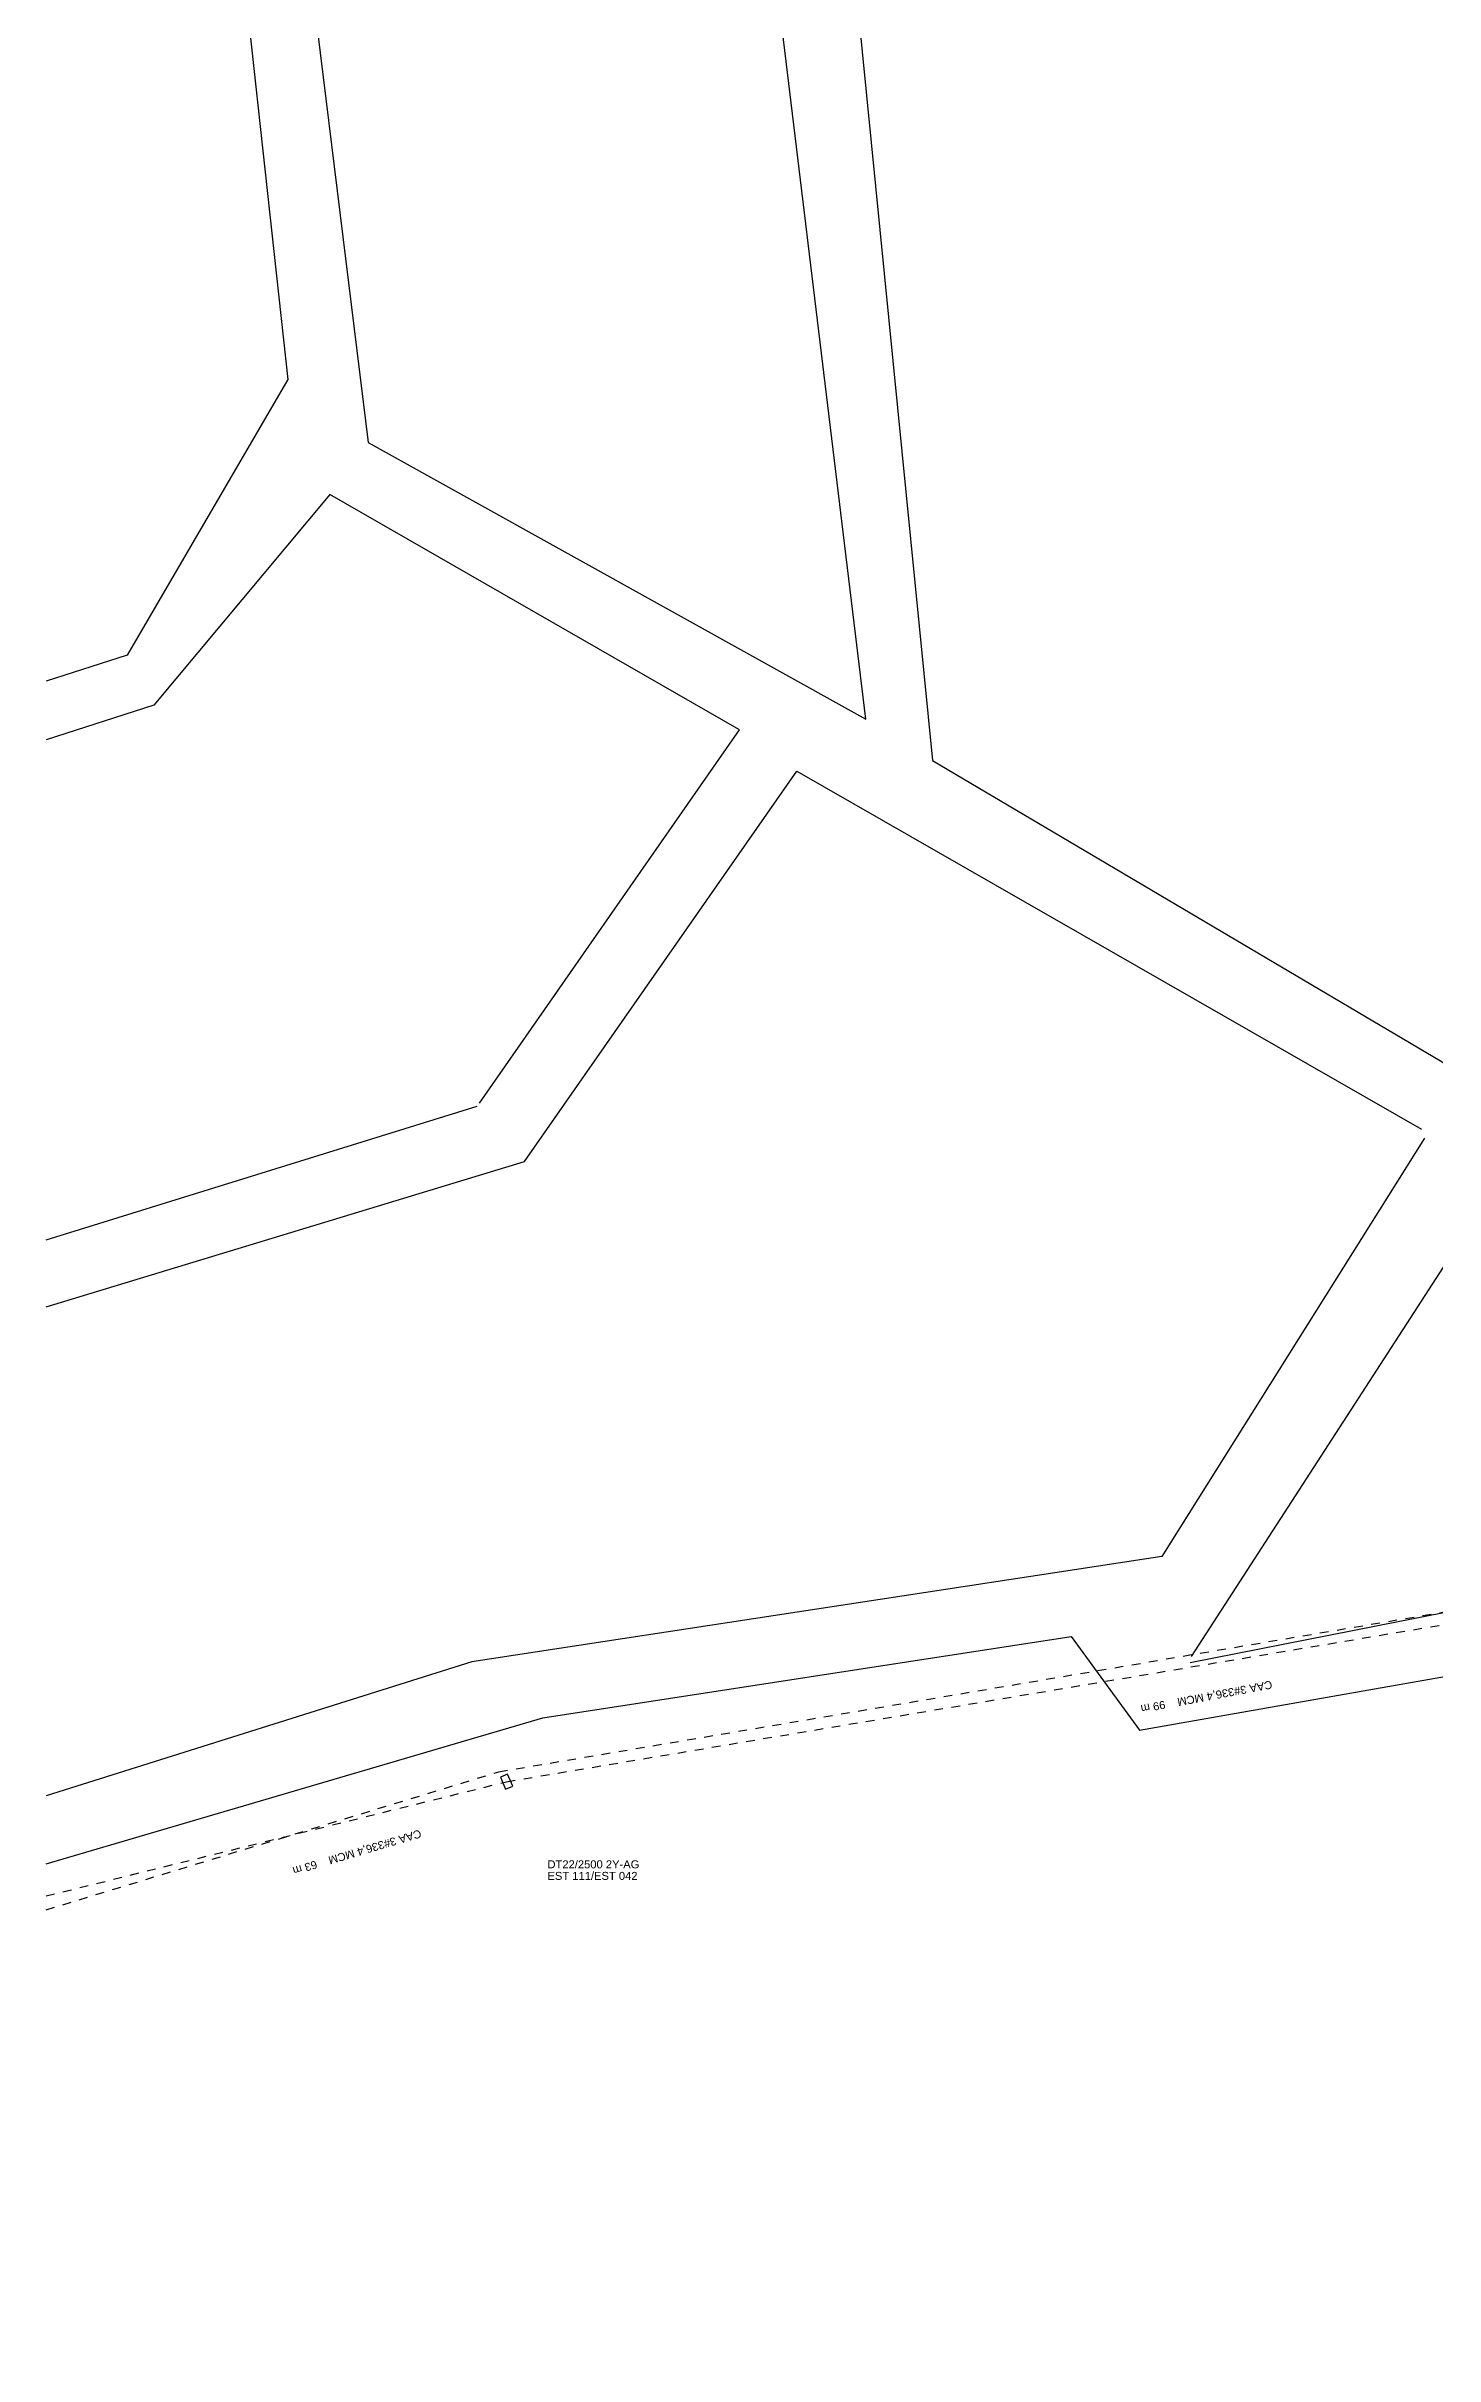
# Model space of a CAD drawing. Extents: x 220580 to 221647, y 9236669 to 9238016.
# Drawn here: x 220580.2 to 220840.6, y 9236674.8 to 9237107.7 of the extents above; entities that cross this region are included whole.
import ezdxf

# ---------------------------------------------------------------- set-up
doc = ezdxf.new("R2010")
doc.units = 0
doc.linetypes.add('PDF_DASH_1p63_1p63', pattern=[3.252816, 1.626408, -1.626408])
for name, color, linetype in [('COR_000000', 250, 'Continuous'), ('COR_808080', 8, 'Continuous'), ('COR_AB00FF', 200, 'Continuous'), ('TXT_0F0F0F', 250, 'Continuous')]:
    doc.layers.add(name, color=color, linetype=linetype)
doc.styles.add('Arial', font='arial.ttf')

msp = doc.modelspace()

# ---------------------------------------------------------------- linework, layer by layer
at = {"layer": 'COR_000000', "color": 7, "linetype": 'Continuous'}
msp.add_lwpolyline([(220666.4, 9236781.03), (220667.74, 9236781.61), (220666.76, 9236783.85), (220665.43, 9236783.28), (220666.4, 9236781.03)], dxfattribs=at)
at = {"layer": 'COR_808080', "color": 8, "linetype": 'Continuous', "true_color": 0x808080}
for points in [[(220698.79, 9237346.15), (220727.51, 9237164.66), (220746.44, 9236973.85), (220850.26, 9236912.49), (220894.39, 9236984.47), (220854.58, 9237297.22), (220801.97, 9237294.63), (220796, 9237306.4), (220775.76, 9237500.33), (220766.03, 9237588.21), (220724.73, 9237849.15)], [(220625.82, 9237153.71), (220640.62, 9237033.46), (220733.97, 9236981.59), (220711.9, 9237163.71), (220627.26, 9237154.01)], [(220580.23, 9237146.96), (220613.97, 9237151.03), (220625.53, 9237045.23), (220595.43, 9236993.59), (220580.23, 9236988.72)], [(220661.5, 9236909.62), (220710.27, 9236979.59), (220633.44, 9237023.71), (220600.41, 9236984.22), (220580.23, 9236977.74)], [(220580.23, 9236871.43), (220669.94, 9236898.66), (220721.02, 9236971.82), (220838.16, 9236904.76)], [(220795.02, 9236805.89), (220896.54, 9236962.63), (220899.42, 9236963.22), (220917.18, 9236828.82), (220794.74, 9236804.73)], [(220580.23, 9236884), (220661.07, 9236909.04)], [(220838.74, 9236903.03), (220789.44, 9236824.67), (220660.03, 9236804.88), (220580.23, 9236779.76)], [(220580.23, 9236767.05), (220673.38, 9236794.41), (220772.45, 9236809.68), (220785.27, 9236792.11), (220917.83, 9236815.37), (220961.49, 9236756.61), (220926.97, 9236727.49), (220889.9, 9236686.21), (220881.1, 9236674.83)]]:
    msp.add_lwpolyline(points, dxfattribs=at)
at = {"layer": 'COR_AB00FF', "color": 200, "linetype": 'PDF_DASH_1p63_1p63', "true_color": 0xab00ff}
for points in [[(220665.15, 9236784.3), (220861.11, 9236817.41)], [(220666.59, 9236782.44), (220861.69, 9236815.13)], [(220580.23, 9236758.42), (220665.15, 9236784.3)], [(220580.23, 9236761.02), (220666.59, 9236782.44)]]:
    msp.add_lwpolyline(points, dxfattribs=at)

# ---------------------------------------------------------------- texts
at = {"layer": 'TXT_0F0F0F', "color": 7, "char_height": 1.5, "attachment_point": 7, "style": 'Arial'}
for s, insert, rotation in [('CAA 3#336,4 MCM    99 m ', (220809.94, 9236801.68), 190.6713), ('CAA 3#336,4 MCM    63 m', (220650.24, 9236773.76), 196.5343)]:
    msp.add_mtext(s, dxfattribs=dict(at, insert=insert, rotation=rotation))
for s, insert in [('DT22/2500 2Y-AG', (220674.24, 9236766.18)), ('EST 111/EST 042', (220674.24, 9236764.01))]:
    msp.add_mtext(s, dxfattribs=dict(at, insert=insert))

doc.saveas('drawing.dxf')
